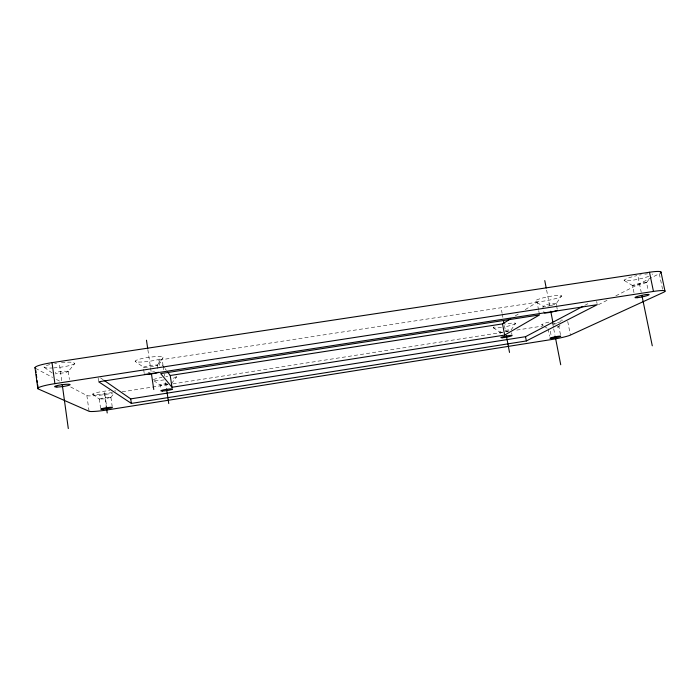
<?xml version="1.0" encoding="UTF-8"?>
<svg xmlns="http://www.w3.org/2000/svg" width="700" height="700" viewBox="0 0 700 700"><rect width="100%" height="100%" fill="white"/><g stroke="black" fill="none" stroke-linecap="round" stroke-linejoin="round"><path stroke-width="0.53" stroke-dasharray="3.5 2.62" d="M633.99 292.644L632.555 285.329L642.827 282.511L646.459 282.371L648.235 290.491M99.418 399.114L104.23 397.67L110.897 397.355L104.615 398.86L99.348 399.026M143.281 367.22L149.196 365.348L157.281 365.024L153.151 366.608L143.859 367.43L135.231 361.454M646.564 282.415L640.587 284.707L632.555 285.618M171.553 383.486L176.505 377.02L175.945 376.215M110.775 397.276L110.294 397.136M67.349 371.105L68.285 371.411L65.502 372.636L55.143 373.87M511.061 329.98L515.664 323.382A11.428 1.304 -10.8 0 0 504.814 324.144M551.548 305.401L556.159 303.73L561.566 295.925A13.527 1.776 -11.4 0 0 541.852 298.209A13.527 1.776 -11.4 0 0 541.503 301.42A13.527 1.776 -11.4 0 0 561.566 295.925M560 325.168L558.67 326.979L555.249 328.002M646.538 282.669L649.434 278.582M110.801 397.477L113.899 393.54M157.194 365.382L163.021 357.822A14.254 1.986 -8 0 0 145.066 357.945A14.254 1.986 -8 0 0 139.668 362.075A14.254 1.986 -8 0 0 163.021 357.822M61.46 362.661A15.575 2.214 -7.2 0 1 73.124 362.381L74.821 363.527L68.18 371.63L63.858 371.07L55.178 372.374M515.664 323.382L513.747 324.537A11.428 1.304 -10.8 0 1 504.919 326.777M543.331 325.719L541.721 324.669L543.979 323.453A10.999 1.181 -11.1 0 1 550.288 321.799M515.253 315.91L519.794 313.058M525.254 309.636L537.075 302.216L538.51 309.627M584.762 305.384L589.54 302.864M598.439 304.701L607.136 300.274M615.834 295.846L659.304 273.691L663.005 291.419M551.189 305.48L547.12 306.25M167.982 384.475L160.317 385.21L153.982 380.817M70.691 386.986L86.87 395.544A16.012 1.776 -8 0 0 104.93 394.511L112.481 393.33M122.185 391.816L168.534 384.562M172.847 383.889L504.892 331.94M505.969 331.774L508.13 331.433M516.749 330.085L542.622 326.034M159.46 365.321L158.69 360.141L537.075 302.216M167.186 383.294L160.09 384.825L160.484 388.929M557.358 326.664L558.898 326.751L560.569 335.169M545.633 306.434L543.226 306.477L535.045 301.158M114.765 390.504L115.763 391.178M35.481 368.34L52.614 377.405M56.42 379.426L60.226 381.439M624.444 280.63L632.669 285.652M544.136 326.235L547.356 328.326M493.246 327.723L499.887 332.132L500.229 333.97M556.176 303.678C551.372 303.73 539.149 303.354 543.952 311.588M100.529 377.895L103.189 379.75M92.741 394.363L99.339 399.07M44.38 367.447L53.016 373.608M556.141 303.704L556.517 305.567M158.69 360.141L164.456 367.824M165.095 368.672L166.381 370.379M638.155 277.322L641.244 292.303M596.654 301.464L597.082 303.599M567.735 321.501L570.413 335.09M556.701 306.486L557.244 309.251M546.621 290.098L550.13 308.079M552.694 323.61L553.516 327.828M553.726 328.886L554.96 335.221M550.296 331.214L551.303 336.376M548.117 328.842L549.544 336.192M511.604 332.736L511.963 334.574M538.711 310.686L539.534 314.921M501.515 310.196L502.101 313.267M502.294 314.291L502.88 317.363M504.429 325.561L505.601 331.756M162.575 362.197L163.056 365.435M163.214 366.511L163.695 369.749M164.343 374.054L164.666 376.215M165.611 382.567L166.399 387.826M157.281 365.024L158.156 370.886M147.884 349.755L151.218 372.26M143.614 369.224L144.191 373.144M110.897 397.355L112.201 406.49M104.93 394.511L106.54 405.842M104.3 392.56L106.286 406.525M98.131 377.965L98.543 380.835M99.269 398.939L100.564 408.065M86.87 395.544L89.075 411.285M68.285 371.411L69.405 379.505M59.579 365.137L61.793 381.264M556.553 323.636A14.927 1.593 -11.1 0 1 550.918 324.721M112.411 392.368A11.786 1.312 -8 0 1 96.793 394.608A11.786 1.312 -8 0 1 94.561 393.155A11.786 1.312 -8 0 1 109.725 390.618M560.919 321.668A10.999 1.181 -11.1 0 1 551.863 323.864M542.517 324.922A10.999 1.181 -11.1 0 1 541.721 324.669M560.63 320.18A10.999 1.181 -11.1 0 1 562.59 320.162M648.725 276.369A14.473 1.89 -12.1 0 1 632.625 280.236A14.473 1.89 -12.1 0 1 624.102 280.105L627.454 278.294A14.473 1.89 -12.1 0 1 636.781 275.66M639.485 275.091A14.473 1.89 -12.1 0 1 641.261 274.75M644.849 274.172A14.473 1.89 -12.1 0 1 647.622 273.858M652.067 273.963A14.473 1.89 -12.1 0 1 652.295 274.523M74.821 363.527A15.575 2.214 -7.2 0 1 54.023 367.876M53.148 367.938A15.575 2.214 -7.2 0 1 44.1 367.203A15.575 2.214 -7.2 0 1 50.899 364.324M54.653 363.598A15.575 2.214 -7.2 0 1 56.56 363.291M176.505 377.02A12.014 1.426 -8.4 0 1 172.707 378.324M164.185 379.899A12.014 1.426 -8.4 0 1 154.079 380.511M153.344 379.733A12.014 1.426 -8.4 0 1 162.059 377.379M165.804 376.801A12.014 1.426 -8.4 0 1 167.676 376.565M501.471 327.381A11.428 1.304 -10.8 0 1 495.023 326.594M508.944 330.899A5.696 0.621 -10.8 0 1 505.715 331.642M502.39 332.159A5.696 0.621 -10.8 0 1 501.979 331.223M505.234 330.47A5.696 0.621 -10.8 0 1 510.738 329.849M148.102 372.636A7.14 0.893 -8.2 0 1 150.22 372.251M152.442 371.936A7.14 0.893 -8.2 0 1 154.56 371.726"/><path stroke-width="1.05" d="M167.659 372.085L170.222 375.498L502.521 323.89L510.702 318.754M504.648 335.09L539.534 314.921L160.694 373.599L171.99 387.275L504.648 335.09L502.521 323.89M104.072 380.363L130.707 398.886L525.525 336.691L582.846 306.399M526.339 340.953L597.293 304.666L98.683 381.797L131.364 403.41L526.339 340.953L525.525 336.691M54.898 383.652L653.468 291.436A19.801 2.231 -11.8 0 1 663.224 292.469L570.413 335.09A14.954 1.374 -10.9 0 1 551.906 339.474L107.126 409.964A16.039 1.531 -8.2 0 1 89.075 411.285L38.255 388.964A21.332 2.616 -7.5 0 1 54.898 383.652L52.019 362.652L649.486 272.239A19.758 2.581 -12.1 0 1 660.205 273.175M660.975 271.985L665 291.235M649.486 272.239L653.468 291.436M641.909 295.514L652.278 345.809M544.766 280.595L546.21 287.989M550.751 311.255L552.816 321.842M555.17 336.271L560.726 364.761M503.457 320.434L504.044 323.514M506.389 335.895L509.521 352.424M170.222 375.498L171.99 387.275M166.556 388.876L168.752 403.585M146.475 340.209L147.726 348.696M151.375 373.336L153.773 389.533M130.707 398.886L131.364 403.41M106.286 406.525L107.205 412.974M62.239 384.484L68.303 428.558M35.761 370.405L36.032 372.461M36.312 374.526L36.732 377.624M37.144 380.713L37.424 382.777M37.704 384.842L38.115 387.94M35 367.596L37.844 388.675M35.481 368.34A21.28 3.036 -7.1 0 1 52.019 362.652M158.279 372.146A7.14 0.893 -8.2 0 1 151.305 373.896A7.14 0.893 -8.2 0 1 144.34 374.124M556.955 310.511A6.772 0.805 -11.2 0 1 549.351 312.489A6.772 0.805 -11.2 0 1 544.163 312.664M103.163 409.238A5.906 0.569 -8.3 0 0 112.35 407.496A5.906 0.569 -8.3 0 0 104.072 408.118A5.906 0.569 -8.3 0 0 103.163 409.238M552.694 338.214A5.513 0.507 -10.9 0 0 560.779 336.219A5.513 0.507 -10.9 0 0 552.624 337.33A5.513 0.507 -10.9 0 0 552.694 338.214M637.481 297.666A7.254 0.814 -11.8 0 0 649.04 294.796A7.254 0.814 -11.8 0 0 639.616 295.811A7.254 0.814 -11.8 0 0 637.481 297.666M56.936 387.021A7.805 0.954 -7.5 0 0 69.869 384.895A7.805 0.954 -7.5 0 0 60.331 384.965A7.805 0.954 -7.5 0 0 56.936 387.021M162.487 391.029A6.011 0.639 -8.5 0 0 172.445 389.27A6.011 0.639 -8.5 0 0 165.191 389.55A6.011 0.639 -8.5 0 0 162.487 391.029M502.477 337.733A5.723 0.586 -10.7 0 0 511.927 335.72A5.723 0.586 -10.7 0 0 505.155 336.236A5.723 0.586 -10.7 0 0 502.477 337.733"/></g></svg>
